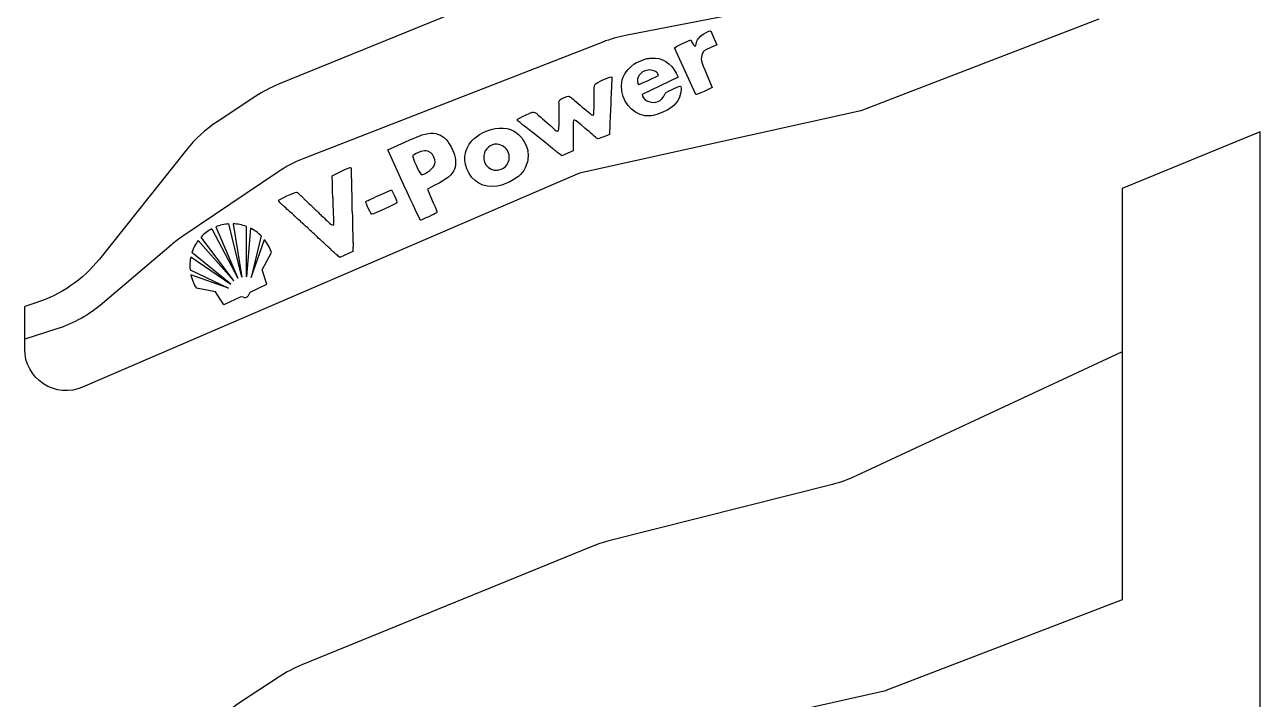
# Model space of a CAD drawing. Header units: centimetres. Extents: x 56783 to 57745, y 15612 to 15912.
# Drawn here: x 57214.64 to 57256.02, y 15774.4 to 15796.98 of the extents above; entities that cross this region are included whole.
import ezdxf

# ---------------------------------------------------------------- set-up
doc = ezdxf.new("R2010")
doc.units = ezdxf.units.CM
doc.header["$MEASUREMENT"] = 0
for name, color, linetype in [('Exterior', 7, 'Continuous'), ('Lineas', 3, 'Continuous'), ('Publicidades 2', 30, 'Continuous')]:
    doc.layers.add(name, color=color, linetype=linetype)

msp = doc.modelspace()

# ---------------------------------------------------------------- linework, layer by layer
at = {"layer": 'Exterior'}
for p, q in [((57256.023, 15793.391), (57251.392, 15791.495)), ((57256.023, 15763.072), (57256.023, 15793.391)), ((57251.392, 15791.495), (57251.392, 15786.026))]:
    msp.add_line(p, q, dxfattribs=at)
for points in [[(57250.614, 15805.466), (57241.707, 15801.314, -0.047169), (57240.918, 15801.033), (57233.427, 15799.139, 0.034969), (57232.837, 15798.945), (57223.141, 15794.987, 0.048603), (57222.379, 15794.586), (57221.087, 15793.736, 0.079223), (57220.053, 15792.792), (57217.139, 15789.135, -0.148355), (57215.014, 15787.671), (57214.638, 15787.551)], [(57250.614, 15797.171), (57242.648, 15794.104), (57233.224, 15792.007), (57216.576, 15784.845, -0.538879), (57214.638, 15786.121), (57214.638, 15787.551)], [(57251.392, 15786.026), (57242.485, 15781.873, -0.047169), (57241.696, 15781.593), (57234.205, 15779.698, 0.034969), (57233.615, 15779.505), (57223.92, 15775.547, 0.048603), (57223.157, 15775.146), (57221.865, 15774.296, 0.079223), (57220.831, 15773.352), (57217.917, 15769.695, -0.148355), (57215.792, 15768.23), (57215.416, 15768.11)]]:
    msp.add_lwpolyline(points, format="xyb", dxfattribs=at)
at = {"layer": 'Lineas'}
for p, q in [((57251.392, 15786.026), (57251.392, 15777.731)), ((57251.392, 15777.731), (57243.426, 15774.664)), ((57243.426, 15774.664), (57234.002, 15772.567))]:
    msp.add_line(p, q, dxfattribs=at)
msp.add_lwpolyline([(57250.614, 15802.014), (57242.017, 15798.16, -0.057104), (57241.052, 15797.854), (57234.761, 15796.623, 0.044487), (57234.003, 15796.403), (57223.99, 15792.507, 0.055707), (57223.116, 15792.049), (57219.937, 15789.904, 0.027932), (57219.542, 15789.604), (57217.248, 15787.651, -0.099543), (57215.716, 15786.8), (57214.638, 15786.456)], format="xyb", dxfattribs=at)
at = {"layer": 'Publicidades 2'}
for p, q in [((57221.916, 15788.533), (57221.47, 15790.314)), ((57221.617, 15790.317), (57221.916, 15788.533)), ((57221.648, 15788.405), (57220.547, 15789.874)), ((57220.9, 15790.147), (57221.771, 15788.493)), ((57221.035, 15790.212), (57221.771, 15788.493)), ((57222.07, 15788.546), (57222.062, 15790.229)), ((57222.199, 15790.169), (57222.07, 15788.546)), ((57222.56, 15789.91), (57222.226, 15788.523)), ((57220.452, 15789.762), (57221.648, 15788.405)), ((57222.226, 15788.523), (57222.669, 15789.788)), ((57220.2, 15789.216), (57221.54, 15788.294)), ((57221.54, 15788.294), (57220.24, 15789.361)), ((57222.593, 15788.78), (57222.902, 15789.357)), ((57220.175, 15788.772), (57221.461, 15788.158)), ((57221.461, 15788.158), (57220.201, 15788.611)), ((57222.753, 15788.294), (57222.593, 15788.78)), ((57222.185, 15788.023), (57222.753, 15788.294)), ((57221.029, 15788.035), (57220.389, 15788.159)), ((57221.306, 15787.605), (57221.029, 15788.035)), ((57221.874, 15787.875), (57221.306, 15787.605)), ((57221.968, 15787.856), (57221.874, 15787.875)), ((57222.141, 15787.938), (57222.185, 15788.023))]:
    msp.add_line(p, q, dxfattribs=at)
for centre, radius, start, end in [((57221.571, 15788.915), 1.403, 94.1309, 112.4523), ((57221.571, 15788.915), 1.403, 69.5147, 88.1192), ((57221.571, 15788.915), 1.403, 118.5455, 136.8666), ((57221.571, 15788.915), 1.403, 45.1461, 63.374), ((57221.571, 15788.915), 1.403, 142.8772, 161.4808), ((57221.571, 15788.915), 1.403, 18.3752, 38.4825), ((57221.571, 15788.915), 1.403, 167.6191, 185.8451), ((57221.571, 15788.915), 1.403, 192.5037, 212.6094), ((57222.014, 15787.988), 0.14, 250.8543, 294.3494), ((57222.009, 15787.986), 0.14, 296.5759, 340.071)]:
    msp.add_arc(centre, radius, start, end, dxfattribs=at)
for points, knots in [([(57237.367, 15796.666), (57237.234, 15796.586), (57237.141, 15796.458), (57237.131, 15796.342), (57237.119, 15796.213), (57237.055, 15796.239), (57236.981, 15796.402), (57236.981, 15796.402), (57236.947, 15796.475), (57236.947, 15796.475), (57236.947, 15796.475), (57236.672, 15796.35), (57236.672, 15796.35), (57236.5, 15796.272), (57236.399, 15796.216), (57236.405, 15796.204), (57236.405, 15796.204), (57237.113, 15794.648), (57237.113, 15794.648), (57237.118, 15794.636), (57237.226, 15794.675), (57237.395, 15794.752), (57237.395, 15794.752), (57237.669, 15794.877), (57237.669, 15794.877), (57237.669, 15794.877), (57237.482, 15795.31), (57237.482, 15795.31), (57237.277, 15795.788), (57237.266, 15795.837), (57237.343, 15796.024), (57237.377, 15796.111), (57237.381, 15796.113), (57237.597, 15796.212), (57237.597, 15796.212), (57237.817, 15796.314), (57237.817, 15796.314), (57237.817, 15796.314), (57237.734, 15796.512), (57237.734, 15796.512), (57237.689, 15796.622), (57237.636, 15796.729), (57237.618, 15796.752), (57237.585, 15796.793), (57237.572, 15796.79), (57237.367, 15796.666)], [0, 0, 0, 0, 0.066667, 0.066667, 0.066667, 0.133333, 0.133333, 0.133333, 0.2, 0.2, 0.2, 0.266667, 0.266667, 0.266667, 0.333333, 0.333333, 0.333333, 0.4, 0.4, 0.4, 0.466667, 0.466667, 0.466667, 0.533333, 0.533333, 0.533333, 0.6, 0.6, 0.6, 0.666667, 0.666667, 0.666667, 0.733333, 0.733333, 0.733333, 0.8, 0.8, 0.8, 0.866667, 0.866667, 0.866667, 0.933333, 0.933333, 0.933333, 1, 1, 1, 1]), ([(57235.044, 15795.667), (57234.736, 15795.412), (57234.635, 15795.233), (57234.625, 15794.941), (57234.612, 15794.447), (57234.966, 15793.997), (57235.412, 15793.936), (57235.598, 15793.909), (57235.775, 15793.944), (57236.015, 15794.054), (57236.425, 15794.24), (57236.598, 15794.452), (57236.621, 15794.798), (57236.627, 15794.893), (57236.61, 15794.942), (57236.576, 15794.929), (57236.562, 15794.923), (57236.447, 15794.871), (57236.324, 15794.812), (57236.116, 15794.715), (57236.096, 15794.702), (57236.07, 15794.64), (57236.026, 15794.532), (57235.953, 15794.453), (57235.856, 15794.409), (57235.671, 15794.325), (57235.39, 15794.425), (57235.335, 15794.593), (57235.335, 15794.593), (57235.316, 15794.651), (57235.316, 15794.651), (57235.316, 15794.651), (57235.922, 15794.939), (57235.922, 15794.939), (57235.922, 15794.939), (57236.528, 15795.226), (57236.528, 15795.226), (57236.528, 15795.226), (57236.463, 15795.36), (57236.463, 15795.36), (57236.302, 15795.682), (57235.951, 15795.9), (57235.648, 15795.865), (57235.607, 15795.861), (57235.55, 15795.856), (57235.517, 15795.855), (57235.452, 15795.852), (57235.098, 15795.71), (57235.044, 15795.667), (57235.044, 15795.667), (57235.044, 15795.667), (57235.044, 15795.667)], [0, 0, 0, 0, 0.058824, 0.058824, 0.058824, 0.117647, 0.117647, 0.117647, 0.176471, 0.176471, 0.176471, 0.235294, 0.235294, 0.235294, 0.294118, 0.294118, 0.294118, 0.352941, 0.352941, 0.352941, 0.411765, 0.411765, 0.411765, 0.470588, 0.470588, 0.470588, 0.529412, 0.529412, 0.529412, 0.588235, 0.588235, 0.588235, 0.647059, 0.647059, 0.647059, 0.705882, 0.705882, 0.705882, 0.764706, 0.764706, 0.764706, 0.823529, 0.823529, 0.823529, 0.882353, 0.882353, 0.882353, 0.941176, 0.941176, 0.941176, 1, 1, 1, 1]), ([(57231.144, 15793.815), (57231.13, 15793.794), (57231.144, 15793.774), (57231.202, 15793.729), (57231.245, 15793.699), (57231.283, 15793.661), (57231.289, 15793.648), (57231.295, 15793.636), (57231.307, 15793.625), (57231.318, 15793.625), (57231.332, 15793.627), (57231.927, 15793.155), (57232.326, 15792.828), (57232.374, 15792.79), (57232.426, 15792.747), (57232.445, 15792.732), (57232.466, 15792.718), (57232.515, 15792.678), (57232.558, 15792.646), (57232.558, 15792.646), (57232.633, 15792.587), (57232.633, 15792.587), (57232.633, 15792.587), (57233.005, 15792.756), (57233.005, 15792.756), (57233.005, 15792.756), (57233.003, 15792.917), (57233.003, 15792.917), (57233.003, 15793.005), (57233.005, 15793.174), (57233.008, 15793.293), (57233.009, 15793.412), (57233.011, 15793.57), (57233.012, 15793.646), (57233.011, 15793.857), (57233.018, 15793.856), (57233.404, 15793.52), (57233.485, 15793.452), (57233.602, 15793.351), (57233.666, 15793.294), (57233.73, 15793.238), (57233.796, 15793.182), (57233.811, 15793.17), (57233.832, 15793.154), (57233.886, 15793.166), (57234.032, 15793.228), (57234.032, 15793.228), (57234.224, 15793.308), (57234.224, 15793.308), (57234.224, 15793.308), (57234.229, 15793.436), (57234.229, 15793.436), (57234.233, 15793.507), (57234.234, 15793.598), (57234.236, 15793.637), (57234.236, 15793.677), (57234.238, 15793.731), (57234.24, 15793.758), (57234.242, 15793.785), (57234.257, 15794.082), (57234.27, 15794.413), (57234.285, 15794.748), (57234.297, 15795.044), (57234.298, 15795.075), (57234.301, 15795.105), (57234.302, 15795.153), (57234.304, 15795.18), (57234.305, 15795.221), (57234.299, 15795.235), (57234.272, 15795.237), (57234.223, 15795.243), (57233.777, 15795.038), (57233.743, 15794.992), (57233.726, 15794.972), (57233.714, 15794.893), (57233.715, 15794.819), (57233.718, 15794.65), (57233.712, 15794.302), (57233.706, 15794.112), (57233.705, 15794.03), (57233.69, 15793.959), (57233.674, 15793.952), (57233.656, 15793.944), (57233.514, 15794.053), (57233.311, 15794.227), (57233.127, 15794.386), (57232.949, 15794.536), (57232.919, 15794.56), (57232.864, 15794.604), (57232.857, 15794.603), (57232.714, 15794.545), (57232.598, 15794.497), (57232.564, 15794.474), (57232.546, 15794.435), (57232.532, 15794.408), (57232.528, 15794.375), (57232.532, 15794.365), (57232.538, 15794.353), (57232.542, 15794.277), (57232.54, 15794.192), (57232.535, 15793.967), (57232.534, 15793.76), (57232.535, 15793.607), (57232.535, 15793.534), (57232.523, 15793.455), (57232.507, 15793.433), (57232.479, 15793.399), (57232.468, 15793.404), (57232.396, 15793.468), (57232.349, 15793.509), (57232.311, 15793.544), (57232.31, 15793.548), (57232.308, 15793.552), (57232.229, 15793.621), (57232.136, 15793.7), (57231.893, 15793.905), (57231.801, 15793.987), (57231.792, 15794.007), (57231.788, 15794.015), (57231.758, 15794.034), (57231.723, 15794.047), (57231.667, 15794.071), (57231.649, 15794.065), (57231.413, 15793.956), (57231.275, 15793.893), (57231.154, 15793.829), (57231.144, 15793.815), (57231.144, 15793.815), (57231.144, 15793.815), (57231.144, 15793.815)], [0, 0, 0, 0, 0.023256, 0.023256, 0.023256, 0.046512, 0.046512, 0.046512, 0.069767, 0.069767, 0.069767, 0.093023, 0.093023, 0.093023, 0.116279, 0.116279, 0.116279, 0.139535, 0.139535, 0.139535, 0.162791, 0.162791, 0.162791, 0.186047, 0.186047, 0.186047, 0.209302, 0.209302, 0.209302, 0.232558, 0.232558, 0.232558, 0.255814, 0.255814, 0.255814, 0.27907, 0.27907, 0.27907, 0.302326, 0.302326, 0.302326, 0.325581, 0.325581, 0.325581, 0.348837, 0.348837, 0.348837, 0.372093, 0.372093, 0.372093, 0.395349, 0.395349, 0.395349, 0.418605, 0.418605, 0.418605, 0.44186, 0.44186, 0.44186, 0.465116, 0.465116, 0.465116, 0.488372, 0.488372, 0.488372, 0.511628, 0.511628, 0.511628, 0.534884, 0.534884, 0.534884, 0.55814, 0.55814, 0.55814, 0.581395, 0.581395, 0.581395, 0.604651, 0.604651, 0.604651, 0.627907, 0.627907, 0.627907, 0.651163, 0.651163, 0.651163, 0.674419, 0.674419, 0.674419, 0.697674, 0.697674, 0.697674, 0.72093, 0.72093, 0.72093, 0.744186, 0.744186, 0.744186, 0.767442, 0.767442, 0.767442, 0.790698, 0.790698, 0.790698, 0.813953, 0.813953, 0.813953, 0.837209, 0.837209, 0.837209, 0.860465, 0.860465, 0.860465, 0.883721, 0.883721, 0.883721, 0.906977, 0.906977, 0.906977, 0.930233, 0.930233, 0.930233, 0.953488, 0.953488, 0.953488, 0.976744, 0.976744, 0.976744, 1, 1, 1, 1]), ([(57235.516, 15795.465), (57235.636, 15795.484), (57235.819, 15795.41), (57235.845, 15795.334), (57235.845, 15795.334), (57235.862, 15795.28), (57235.862, 15795.28), (57235.862, 15795.28), (57235.541, 15795.127), (57235.541, 15795.127), (57235.363, 15795.043), (57235.209, 15794.978), (57235.195, 15794.984), (57235.149, 15795.001), (57235.148, 15795.155), (57235.195, 15795.245), (57235.259, 15795.372), (57235.359, 15795.439), (57235.516, 15795.465)], [0, 0, 0, 0, 0.166667, 0.166667, 0.166667, 0.333333, 0.333333, 0.333333, 0.5, 0.5, 0.5, 0.666667, 0.666667, 0.666667, 0.833333, 0.833333, 0.833333, 1, 1, 1, 1]), ([(57229.766, 15793.233), (57229.553, 15793.058), (57229.458, 15792.915), (57229.405, 15792.693), (57229.359, 15792.511), (57229.374, 15792.363), (57229.451, 15792.158), (57229.618, 15791.722), (57230.005, 15791.499), (57230.462, 15791.576), (57230.619, 15791.602), (57230.679, 15791.622), (57230.883, 15791.727), (57231.208, 15791.891), (57231.331, 15792.014), (57231.437, 15792.281), (57231.495, 15792.426), (57231.518, 15792.622), (57231.487, 15792.689), (57231.48, 15792.705), (57231.48, 15792.731), (57231.487, 15792.748), (57231.506, 15792.8), (57231.334, 15793.157), (57231.253, 15793.231), (57231.054, 15793.417), (57230.963, 15793.471), (57230.782, 15793.507), (57230.468, 15793.571), (57230.035, 15793.455), (57229.766, 15793.233), (57229.766, 15793.233), (57229.766, 15793.233), (57229.766, 15793.233)], [0, 0, 0, 0, 0.090909, 0.090909, 0.090909, 0.181818, 0.181818, 0.181818, 0.272727, 0.272727, 0.272727, 0.363636, 0.363636, 0.363636, 0.454545, 0.454545, 0.454545, 0.545455, 0.545455, 0.545455, 0.636364, 0.636364, 0.636364, 0.727273, 0.727273, 0.727273, 0.818182, 0.818182, 0.818182, 0.909091, 0.909091, 0.909091, 1, 1, 1, 1]), ([(57227.342, 15791.608), (57227.638, 15790.957), (57227.885, 15790.428), (57227.895, 15790.432), (57228.129, 15790.529), (57228.439, 15790.68), (57228.447, 15790.7), (57228.452, 15790.714), (57228.382, 15790.894), (57228.291, 15791.1), (57228.291, 15791.1), (57228.127, 15791.477), (57228.127, 15791.477), (57228.127, 15791.477), (57228.377, 15791.605), (57228.377, 15791.605), (57228.794, 15791.819), (57228.95, 15791.946), (57229.03, 15792.147), (57229.103, 15792.325), (57229.08, 15792.545), (57228.956, 15792.817), (57228.834, 15793.085), (57228.688, 15793.245), (57228.5, 15793.312), (57228.365, 15793.359), (57228.31, 15793.363), (57228.102, 15793.33), (57227.949, 15793.306), (57227.884, 15793.281), (57227.37, 15793.047), (57227.37, 15793.047), (57226.804, 15792.79), (57226.804, 15792.79), (57226.804, 15792.79), (57227.342, 15791.608), (57227.342, 15791.608)], [0, 0, 0, 0, 0.083333, 0.083333, 0.083333, 0.166667, 0.166667, 0.166667, 0.25, 0.25, 0.25, 0.333333, 0.333333, 0.333333, 0.416667, 0.416667, 0.416667, 0.5, 0.5, 0.5, 0.583333, 0.583333, 0.583333, 0.666667, 0.666667, 0.666667, 0.75, 0.75, 0.75, 0.833333, 0.833333, 0.833333, 0.916667, 0.916667, 0.916667, 1, 1, 1, 1]), ([(57228.081, 15792.759), (57228.207, 15792.743), (57228.28, 15792.683), (57228.342, 15792.545), (57228.398, 15792.418), (57228.4, 15792.355), (57228.352, 15792.262), (57228.279, 15792.124), (57228.002, 15791.939), (57227.919, 15791.97), (57227.87, 15791.988), (57227.604, 15792.573), (57227.632, 15792.605), (57227.642, 15792.617), (57227.729, 15792.659), (57227.823, 15792.699), (57227.955, 15792.754), (57228.013, 15792.767), (57228.081, 15792.759), (57228.081, 15792.759), (57228.081, 15792.759), (57228.081, 15792.759)], [0, 0, 0, 0, 0.142857, 0.142857, 0.142857, 0.285714, 0.285714, 0.285714, 0.428571, 0.428571, 0.428571, 0.571429, 0.571429, 0.571429, 0.714286, 0.714286, 0.714286, 0.857143, 0.857143, 0.857143, 1, 1, 1, 1]), ([(57230.452, 15792.979), (57230.641, 15792.956), (57230.763, 15792.871), (57230.834, 15792.713), (57230.933, 15792.496), (57230.82, 15792.226), (57230.595, 15792.141), (57230.282, 15792.024), (57229.968, 15792.276), (57230.015, 15792.607), (57230.043, 15792.831), (57230.248, 15793.003), (57230.452, 15792.979), (57230.452, 15792.979), (57230.452, 15792.979), (57230.452, 15792.979)], [0, 0, 0, 0, 0.2, 0.2, 0.2, 0.4, 0.4, 0.4, 0.6, 0.6, 0.6, 0.8, 0.8, 0.8, 1, 1, 1, 1]), ([(57223.139, 15791.102), (57223.135, 15791.079), (57223.223, 15790.976), (57223.265, 15790.955), (57223.279, 15790.947), (57223.33, 15790.901), (57223.381, 15790.853), (57223.429, 15790.803), (57223.515, 15790.726), (57223.566, 15790.68), (57223.62, 15790.636), (57223.665, 15790.594), (57223.668, 15790.588), (57223.67, 15790.582), (57223.727, 15790.532), (57223.79, 15790.475), (57223.855, 15790.422), (57223.91, 15790.368), (57223.915, 15790.358), (57223.922, 15790.343), (57224.021, 15790.255), (57224.116, 15790.183), (57224.134, 15790.168), (57224.154, 15790.146), (57224.16, 15790.132), (57224.167, 15790.118), (57224.224, 15790.066), (57224.284, 15790.017), (57224.346, 15789.969), (57224.4, 15789.92), (57224.404, 15789.91), (57224.409, 15789.898), (57224.465, 15789.845), (57224.53, 15789.789), (57224.593, 15789.735), (57224.649, 15789.684), (57224.652, 15789.678), (57224.654, 15789.674), (57224.708, 15789.623), (57224.774, 15789.567), (57224.837, 15789.513), (57224.894, 15789.46), (57224.899, 15789.45), (57224.903, 15789.44), (57224.942, 15789.401), (57224.987, 15789.367), (57225.03, 15789.329), (57225.097, 15789.276), (57225.131, 15789.247), (57225.131, 15789.247), (57225.196, 15789.193), (57225.196, 15789.193), (57225.196, 15789.193), (57225.628, 15789.389), (57225.628, 15789.389), (57225.628, 15789.389), (57225.633, 15789.52), (57225.633, 15789.52), (57225.637, 15789.593), (57225.636, 15789.674), (57225.632, 15789.698), (57225.629, 15789.725), (57225.628, 15789.813), (57225.627, 15789.893), (57225.629, 15789.973), (57225.626, 15790.047), (57225.62, 15790.059), (57225.616, 15790.069), (57225.614, 15790.142), (57225.619, 15790.22), (57225.621, 15790.297), (57225.621, 15790.371), (57225.618, 15790.379), (57225.614, 15790.387), (57225.612, 15790.464), (57225.612, 15790.548), (57225.614, 15790.632), (57225.61, 15790.71), (57225.604, 15790.722), (57225.599, 15790.734), (57225.596, 15790.761), (57225.597, 15790.786), (57225.601, 15790.809), (57225.601, 15790.875), (57225.598, 15790.934), (57225.598, 15790.993), (57225.597, 15791.114), (57225.598, 15791.202), (57225.598, 15791.29), (57225.594, 15791.372), (57225.589, 15791.384), (57225.584, 15791.393), (57225.582, 15791.421), (57225.584, 15791.446), (57225.586, 15791.468), (57225.586, 15791.542), (57225.583, 15791.605), (57225.581, 15791.746), (57225.578, 15791.862), (57225.577, 15791.958), (57225.573, 15792.197), (57225.571, 15792.208), (57225.541, 15792.206), (57225.525, 15792.204), (57225.38, 15792.14), (57225.222, 15792.066), (57225.222, 15792.066), (57224.933, 15791.927), (57224.933, 15791.927), (57224.933, 15791.927), (57224.942, 15791.682), (57224.942, 15791.682), (57224.949, 15791.547), (57224.953, 15791.387), (57224.952, 15791.325), (57224.954, 15791.264), (57224.957, 15791.203), (57224.963, 15791.192), (57224.967, 15791.182), (57224.971, 15791.153), (57224.968, 15791.127), (57224.965, 15791.081), (57224.969, 15790.916), (57224.977, 15790.794), (57224.98, 15790.75), (57224.983, 15790.671), (57224.985, 15790.619), (57224.987, 15790.568), (57224.99, 15790.479), (57224.992, 15790.42), (57224.995, 15790.362), (57224.993, 15790.304), (57224.989, 15790.288), (57224.975, 15790.248), (57224.882, 15790.296), (57224.793, 15790.389), (57224.698, 15790.486), (57224.571, 15790.604), (57224.524, 15790.64), (57224.503, 15790.654), (57224.484, 15790.676), (57224.477, 15790.69), (57224.471, 15790.704), (57224.444, 15790.732), (57224.418, 15790.753), (57224.391, 15790.775), (57224.333, 15790.829), (57224.289, 15790.873), (57224.188, 15790.975), (57224.065, 15791.09), (57224.019, 15791.124), (57223.998, 15791.138), (57223.978, 15791.16), (57223.972, 15791.174), (57223.964, 15791.187), (57223.927, 15791.227), (57223.885, 15791.26), (57223.844, 15791.294), (57223.807, 15791.332), (57223.799, 15791.345), (57223.793, 15791.359), (57223.766, 15791.37), (57223.741, 15791.373), (57223.683, 15791.375), (57223.141, 15791.134), (57223.139, 15791.102), (57223.139, 15791.102), (57223.139, 15791.102), (57223.139, 15791.102)], [0, 0, 0, 0, 0.017857, 0.017857, 0.017857, 0.035714, 0.035714, 0.035714, 0.053571, 0.053571, 0.053571, 0.071429, 0.071429, 0.071429, 0.089286, 0.089286, 0.089286, 0.107143, 0.107143, 0.107143, 0.125, 0.125, 0.125, 0.142857, 0.142857, 0.142857, 0.160714, 0.160714, 0.160714, 0.178571, 0.178571, 0.178571, 0.196429, 0.196429, 0.196429, 0.214286, 0.214286, 0.214286, 0.232143, 0.232143, 0.232143, 0.25, 0.25, 0.25, 0.267857, 0.267857, 0.267857, 0.285714, 0.285714, 0.285714, 0.303571, 0.303571, 0.303571, 0.321429, 0.321429, 0.321429, 0.339286, 0.339286, 0.339286, 0.357143, 0.357143, 0.357143, 0.375, 0.375, 0.375, 0.392857, 0.392857, 0.392857, 0.410714, 0.410714, 0.410714, 0.428571, 0.428571, 0.428571, 0.446429, 0.446429, 0.446429, 0.464286, 0.464286, 0.464286, 0.482143, 0.482143, 0.482143, 0.5, 0.5, 0.5, 0.517857, 0.517857, 0.517857, 0.535714, 0.535714, 0.535714, 0.553571, 0.553571, 0.553571, 0.571429, 0.571429, 0.571429, 0.589286, 0.589286, 0.589286, 0.607143, 0.607143, 0.607143, 0.625, 0.625, 0.625, 0.642857, 0.642857, 0.642857, 0.660714, 0.660714, 0.660714, 0.678571, 0.678571, 0.678571, 0.696429, 0.696429, 0.696429, 0.714286, 0.714286, 0.714286, 0.732143, 0.732143, 0.732143, 0.75, 0.75, 0.75, 0.767857, 0.767857, 0.767857, 0.785714, 0.785714, 0.785714, 0.803571, 0.803571, 0.803571, 0.821429, 0.821429, 0.821429, 0.839286, 0.839286, 0.839286, 0.857143, 0.857143, 0.857143, 0.875, 0.875, 0.875, 0.892857, 0.892857, 0.892857, 0.910714, 0.910714, 0.910714, 0.928571, 0.928571, 0.928571, 0.946429, 0.946429, 0.946429, 0.964286, 0.964286, 0.964286, 0.982143, 0.982143, 0.982143, 1, 1, 1, 1]), ([(57226.062, 15791.059), (57226.058, 15791.048), (57226.096, 15790.948), (57226.147, 15790.836), (57226.222, 15790.67), (57226.245, 15790.636), (57226.275, 15790.637), (57226.331, 15790.641), (57227.084, 15790.988), (57227.105, 15791.02), (57227.117, 15791.039), (57227.097, 15791.101), (57227.024, 15791.251), (57227.024, 15791.251), (57226.924, 15791.453), (57226.924, 15791.453), (57226.924, 15791.453), (57226.496, 15791.266), (57226.496, 15791.266), (57226.263, 15791.162), (57226.067, 15791.068), (57226.062, 15791.059), (57226.062, 15791.059), (57226.062, 15791.059), (57226.062, 15791.059)], [0, 0, 0, 0, 0.125, 0.125, 0.125, 0.25, 0.25, 0.25, 0.375, 0.375, 0.375, 0.5, 0.5, 0.5, 0.625, 0.625, 0.625, 0.75, 0.75, 0.75, 0.875, 0.875, 0.875, 1, 1, 1, 1])]:
    msp.add_open_spline(points, degree=3, knots=knots, dxfattribs=at)

doc.saveas('drawing.dxf')
